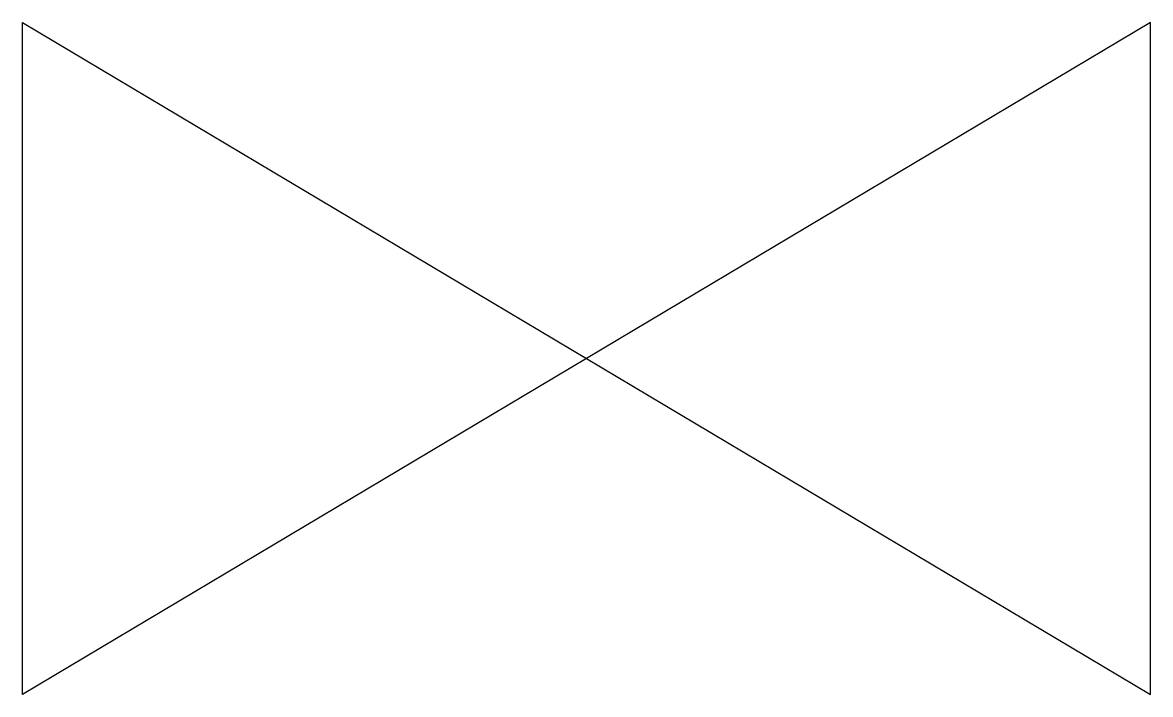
# Model space of a CAD drawing. Header units: metres. Extents: x -2.3 to 2.3, y -1.37 to 1.37.
import ezdxf

# ---------------------------------------------------------------- set-up
doc = ezdxf.new("R2010")
doc.units = ezdxf.units.M
doc.layers.get('0').update_dxf_attribs({"color": 150})

msp = doc.modelspace()

# ---------------------------------------------------------------- linework, layer by layer
for p, q in [((2.3039, 1.3732), (-2.3039, -1.3732)), ((-2.3039, 1.3732), (2.3039, -1.3732)), ((-2.3039, -1.3732), (-2.3039, 1.3732)), ((2.3039, -1.3732), (2.3039, 1.3732))]:
    msp.add_line(p, q)

doc.saveas('drawing.dxf')
